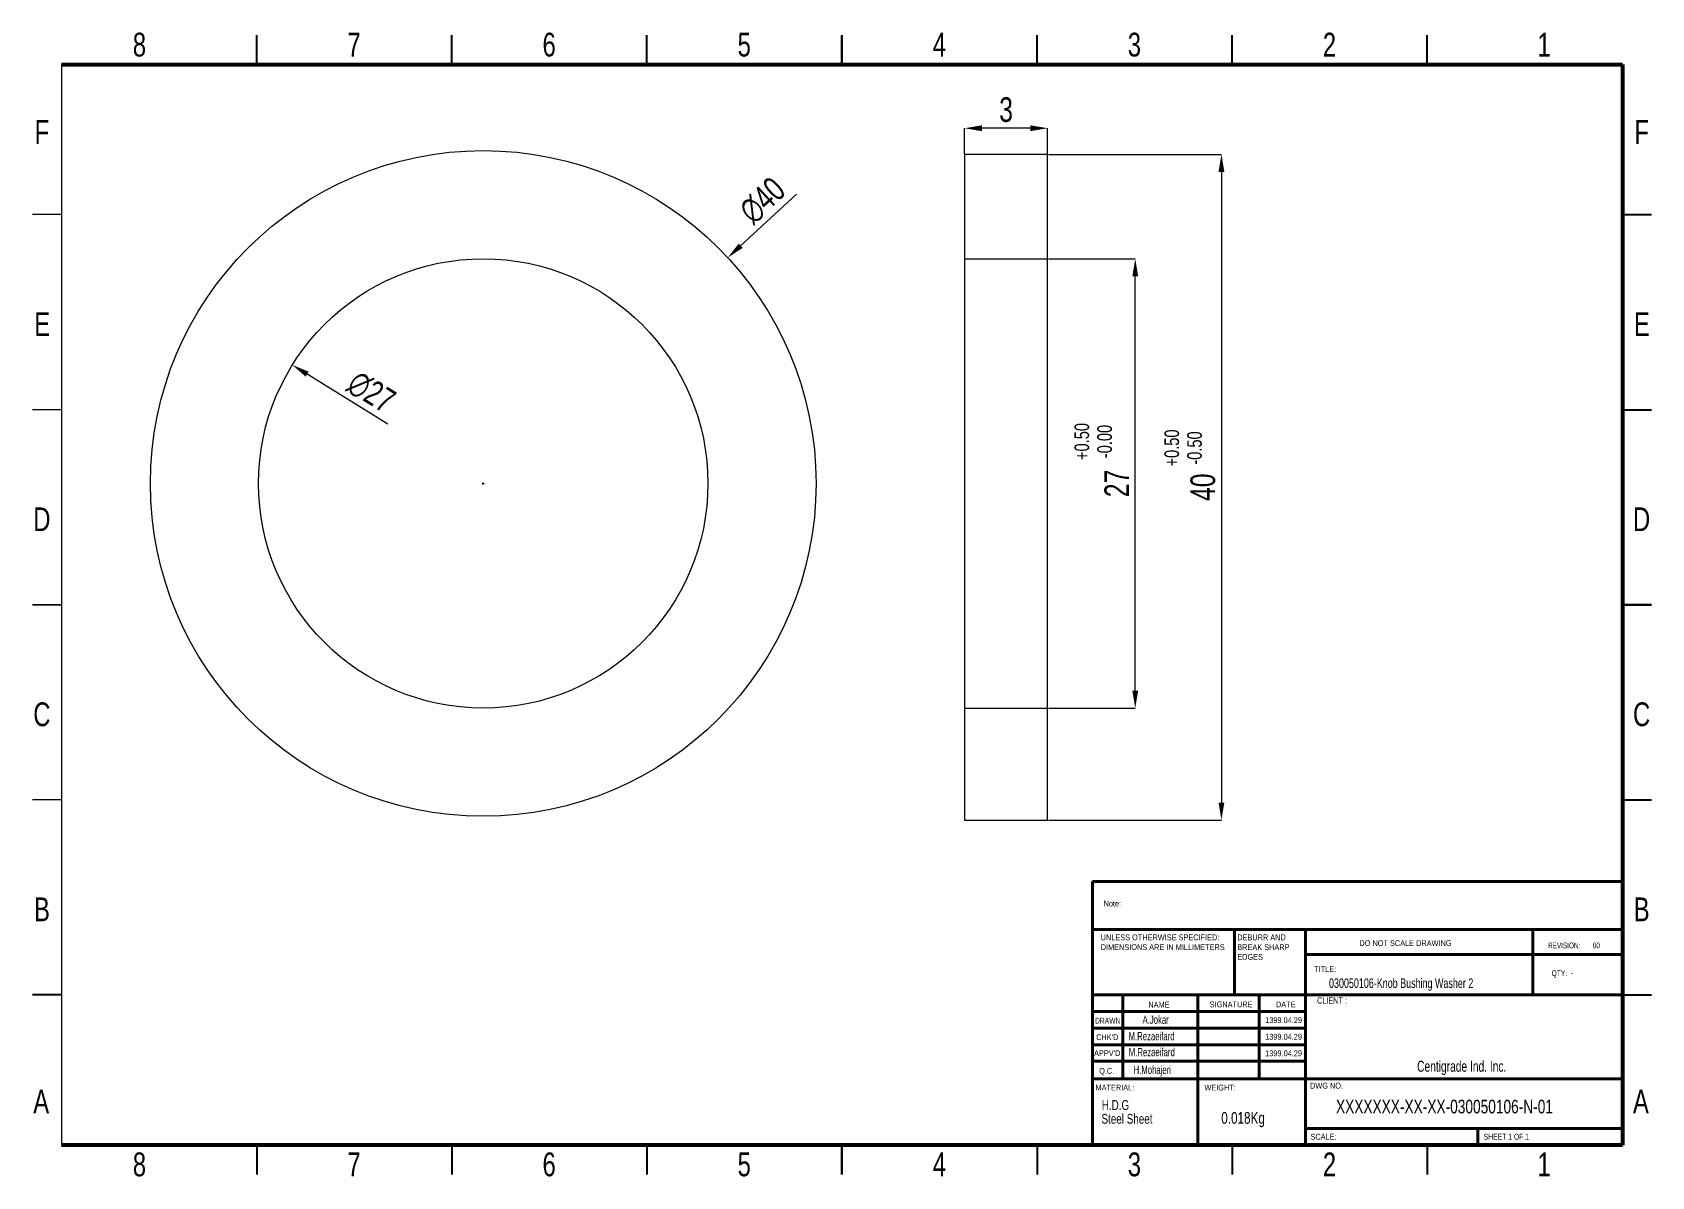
# Model space of a CAD drawing. Header units: millimetres. Extents: x 984.4 to 1081.7, y 511.1 to 579.9.
import ezdxf

# ---------------------------------------------------------------- set-up
doc = ezdxf.new("R2010")
doc.units = ezdxf.units.MM
doc.linetypes.add('ACAD_ISO03W100', pattern=[30, 12, -18])
doc.styles.add('SLDTEXTSTYLE0', font='TXT', dxfattribs={"width": 0.75})
doc.styles.add('SLDTEXTSTYLE1', font='TXT', dxfattribs={"width": 0.686449})
doc.styles.add('SLDTEXTSTYLE2', font='TXT', dxfattribs={"width": 0.652778})
doc.styles.add('SLDTEXTSTYLE3', font='TXT', dxfattribs={"width": 0.692308})
doc.styles.add('SLDTEXTSTYLE4', font='TXT', dxfattribs={"width": 0.7})
doc.styles.add('SLDTEXTSTYLE5', font='TXT', dxfattribs={"width": 0.678571})
doc.dimstyles.new('SLDDIMSTYLE30', dxfattribs={"dimscale": 0.7, "dimtxt": 2.116667, "dimasz": 1.5, "dimexe": 0, "dimexo": 0.0625, "dimgap": 0.529167, "dimtad": 1, "dimdec": 0, "dimrnd": 1e-09, "dimzin": 12, "dimdsep": 46, "dimtxsty": 'SLDTEXTSTYLE0', "dimcen": 0.09, "dimadec": 0, "dimazin": 3, "dimtfac": 1, "dimtdec": 0, "dimtofl": 0, "dimtmove": 0, "dimatfit": 3, "dimfxl": 1, "dimfrac": 2, "dimtolj": 1, "dimtzin": 12, "dimarcsym": 0})

# ---------------------------------------------------------------- blocks, each defined once
blk = doc.blocks.new('SW_NOTE_62')
at = {"color": 0, "linetype": 'Continuous', "lineweight": 0, "char_height": 1.5, "attachment_point": 1, "style": 'SLDTEXTSTYLE0'}
for s, insert in [('UNLESS OTHERWISE SPECIFIED:', (0, 1.93)), ('DIMENSIONS ARE IN MILLIMETERS', (0, -0.57))]:
    blk.add_mtext(s, dxfattribs=dict(at, insert=insert))
blk = doc.blocks.new('SW_NOTE_63')
at = {"color": 0, "linetype": 'Continuous', "lineweight": 0, "char_height": 1.5, "attachment_point": 1, "style": 'SLDTEXTSTYLE0'}
for s, insert in [('DEBURR AND', (0, 1.93)), ('BREAK SHARP', (0, -0.57)), ('EDGES', (0, -3.07))]:
    blk.add_mtext(s, dxfattribs=dict(at, insert=insert))
blk = doc.blocks.new('*D3')
at = {"color": 0, "lineweight": -2, "transparency": 16777216}
for p, q in [((1030.313, 570.162), (1026.956, 567.063)), ((1011.428, 552.782), (1011.554, 552.782)), ((1011.491, 552.719), (1011.491, 552.845))]:
    blk.add_line(p, q, dxfattribs=at)
at = {"color": 0, "transparency": 16777216}
blk.add_solid([(1026.838, 567.191), (1027.075, 566.934), (1026.185, 566.35)], dxfattribs=at)
at = {"layer": 'Defpoints', "color": 0, "transparency": 16777216}
for p in [(1026.185, 566.35), (996.797, 539.214)]:
    blk.add_point(p, dxfattribs=at)
at = {"color": 0, "transparency": 16777216, "insert": (1028.267, 569.785), "char_height": 1.4817, "attachment_point": 5, "rotation": 42.71847, "style": 'SLDTEXTSTYLE0'}
blk.add_mtext('\\A1;∅40', dxfattribs=at)
blk = doc.blocks.new('*D4')
at = {"color": 0, "lineweight": -2, "transparency": 16777216}
blk.add_line((1005.75, 556.345), (1000.912, 559.347), dxfattribs=at)
at = {"color": 0, "transparency": 16777216}
blk.add_solid([(1001.005, 559.495), (1000.82, 559.198), (1000.02, 559.9)], dxfattribs=at)
at = {"layer": 'Defpoints', "color": 0, "transparency": 16777216}
for p in [(1000.02, 559.9), (1022.962, 545.664)]:
    blk.add_point(p, dxfattribs=at)
at = {"color": 0, "transparency": 16777216, "insert": (1004.762, 558.266), "char_height": 1.4817, "attachment_point": 5, "rotation": 328.17884, "style": 'SLDTEXTSTYLE0'}
blk.add_mtext('\\A1;∅27', dxfattribs=at)
blk = doc.blocks.new('*D5')
at = {"color": 0, "lineweight": -2, "transparency": 16777216}
for p, q in [((1045.45, 572.554), (1055.849, 572.554)), ((1055.849, 571.504), (1055.849, 533.604)), ((1045.45, 532.554), (1055.849, 532.554))]:
    blk.add_line(p, q, dxfattribs=at)
at = {"color": 0, "transparency": 16777216}
for points in [[(1055.674, 571.504), (1056.024, 571.504), (1055.849, 572.554)], [(1055.674, 533.604), (1056.024, 533.604), (1055.849, 532.554)]]:
    blk.add_solid(points, dxfattribs=at)
at = {"layer": 'Defpoints', "color": 0, "transparency": 16777216}
for p in [(1045.406, 572.554), (1045.406, 532.554), (1055.849, 532.554)]:
    blk.add_point(p, dxfattribs=at)
at = {"color": 0, "transparency": 16777216, "insert": (1054.737, 552.554), "char_height": 1.4817, "attachment_point": 5, "rotation": 90, "style": 'SLDTEXTSTYLE0'}
blk.add_mtext('\\A1;40', dxfattribs=at)
blk = doc.blocks.new('*D6')
at = {"color": 0, "lineweight": -2, "transparency": 16777216}
for p, q in [((1045.45, 566.282), (1050.669, 566.282)), ((1050.669, 540.332), (1050.669, 565.232)), ((1045.45, 539.282), (1050.669, 539.282))]:
    blk.add_line(p, q, dxfattribs=at)
at = {"color": 0, "transparency": 16777216}
for points in [[(1050.494, 565.232), (1050.844, 565.232), (1050.669, 566.282)], [(1050.494, 540.332), (1050.844, 540.332), (1050.669, 539.282)]]:
    blk.add_solid(points, dxfattribs=at)
at = {"layer": 'Defpoints', "color": 0, "transparency": 16777216}
for p in [(1045.406, 566.282), (1050.669, 566.282), (1045.406, 539.282)]:
    blk.add_point(p, dxfattribs=at)
at = {"color": 0, "transparency": 16777216, "insert": (1049.558, 552.782), "char_height": 1.4817, "attachment_point": 5, "rotation": 90, "style": 'SLDTEXTSTYLE0'}
blk.add_mtext('\\A1;27', dxfattribs=at)
blk = doc.blocks.new('*D7')
at = {"color": 0, "lineweight": -2, "transparency": 16777216}
for p, q in [((1040.406, 572.597), (1040.406, 574.125)), ((1044.356, 574.125), (1041.456, 574.125)), ((1045.406, 572.597), (1045.406, 574.125))]:
    blk.add_line(p, q, dxfattribs=at)
at = {"color": 0, "transparency": 16777216}
for points in [[(1041.456, 574.3), (1041.456, 573.95), (1040.406, 574.125)], [(1044.356, 574.3), (1044.356, 573.95), (1045.406, 574.125)]]:
    blk.add_solid(points, dxfattribs=at)
at = {"layer": 'Defpoints', "color": 0, "transparency": 16777216}
for p in [(1040.406, 574.125), (1040.406, 572.554), (1045.406, 572.554)]:
    blk.add_point(p, dxfattribs=at)
at = {"color": 0, "transparency": 16777216, "insert": (1042.906, 575.236), "char_height": 1.4817, "attachment_point": 5, "style": 'SLDTEXTSTYLE0'}
blk.add_mtext('\\A1;3', dxfattribs=at)

msp = doc.modelspace()

# ---------------------------------------------------------------- linework, layer by layer
at = {"linetype": 'Continuous', "lineweight": 35}
for p, q in [((997.882, 577.962), (997.882, 579.72)), ((1009.604, 577.962), (1009.604, 579.72)), ((1021.326, 577.962), (1021.326, 579.72)), ((1033.048, 579.72), (1033.048, 577.962)), ((1033.048, 577.962), (1033.048, 579.72)), ((1044.771, 577.962), (1044.771, 579.72)), ((1056.493, 577.962), (1056.493, 579.72)), ((1068.215, 577.962), (1068.215, 579.72)), ((1079.938, 568.935), (1081.696, 568.935)), ((1079.938, 557.213), (1081.696, 557.213)), ((1081.696, 545.491), (1079.938, 545.491)), ((1079.938, 545.491), (1081.696, 545.491)), ((1079.938, 533.769), (1081.696, 533.769)), ((986.159, 522.046), (984.401, 522.046)), ((1079.938, 522.046), (1081.696, 522.046)), ((997.882, 513.02), (997.882, 511.262)), ((1009.604, 513.02), (1009.604, 511.262)), ((1021.326, 513.02), (1021.326, 511.262)), ((1033.048, 511.262), (1033.048, 513.02)), ((1033.048, 513.02), (1033.048, 511.262)), ((1044.771, 513.02), (1044.771, 511.262)), ((1056.493, 513.02), (1056.493, 511.262)), ((1068.215, 513.02), (1068.215, 511.262))]:
    msp.add_line(p, q, dxfattribs=at)
at = {"linetype": 'Continuous', "lineweight": 70}
for p, q in [((986.159, 577.962), (1079.938, 577.962)), ((1079.938, 577.962), (1079.938, 513.02)), ((1079.938, 513.02), (986.159, 513.02))]:
    msp.add_line(p, q, dxfattribs=at)
at = {"lineweight": 20}
msp.add_line((986.159, 577.962), (986.159, 513.02), dxfattribs=at)
at = {"linetype": 'Continuous', "lineweight": 20}
for p, q in [((986.159, 568.935), (984.401, 568.935)), ((986.159, 557.213), (984.401, 557.213)), ((984.401, 545.491), (986.159, 545.491)), ((986.159, 545.491), (984.401, 545.491)), ((986.159, 533.769), (984.401, 533.769))]:
    msp.add_line(p, q, dxfattribs=at)
at = {"linetype": 'ACAD_ISO03W100'}
for p, q in [((1040.406, 566.282), (1045.406, 566.282)), ((1040.406, 539.282), (1045.406, 539.282))]:
    msp.add_line(p, q, dxfattribs=at)
at = {"linetype": 'Continuous', "lineweight": 50}
for p, q in [((1048.1, 528.868), (1079.938, 528.868)), ((1048.1, 528.868), (1048.1, 525.973)), ((1048.1, 525.973), (1079.938, 525.973)), ((1048.1, 525.973), (1048.1, 513.079)), ((1056.634, 525.973), (1056.634, 522.046)), ((1060.901, 525.973), (1060.901, 513.02)), ((1074.566, 522.046), (1074.566, 525.973)), ((1079.938, 524.479), (1060.901, 524.479)), ((1079.938, 522.046), (1048.1, 522.046)), ((1049.929, 522.046), (1049.929, 517.006)), ((1054.428, 522.046), (1054.428, 513.079)), ((1058.112, 522.046), (1058.112, 517.006)), ((1060.901, 513.079), (1060.901, 522.046)), ((1060.901, 521.05), (1048.1, 521.05)), ((1060.901, 520.054), (1048.1, 520.054)), ((1060.901, 519.057), (1048.1, 519.057)), ((1060.901, 518.061), (1048.1, 518.061)), ((1050.538, 517.006), (1048.1, 517.006)), ((1050.538, 517.006), (1079.938, 517.006)), ((1060.901, 514.017), (1079.938, 514.017)), ((1071.263, 513.02), (1071.263, 514.017))]:
    msp.add_line(p, q, dxfattribs=at)
msp.add_lwpolyline([(1045.406, 532.554), (1045.406, 572.554), (1040.406, 572.554), (1040.406, 532.554)], close=True)
for radius in [20, 13.5]:
    msp.add_circle((1011.491, 552.782), radius)

# ---------------------------------------------------------------- block references
at = {"linetype": 'Continuous', "lineweight": 0, "xscale": 0.2344455229126483, "yscale": 0.2344455229126483, "zscale": 0.2344455229126483}
for name, p in [('SW_NOTE_62', (1048.594, 525.228)), ('SW_NOTE_63', (1056.8, 525.228))]:
    msp.add_blockref(name, p, dxfattribs=at)

# ---------------------------------------------------------------- texts
at = {"linetype": 'Continuous', "lineweight": 0}
for s, insert, char_height, attachment_point, style in [('8', (990.834, 579.864), 1.429, 2, 'SLDTEXTSTYLE0'), ('6', (1015.451, 579.864), 1.429, 2, 'SLDTEXTSTYLE0'), ('3', (1050.618, 579.864), 1.429, 2, 'SLDTEXTSTYLE0'), ('2', (1062.34, 579.864), 1.429, 2, 'SLDTEXTSTYLE0'), ('7', (1003.728, 579.864), 1.429, 2, 'SLDTEXTSTYLE0'), ('5', (1027.173, 579.864), 1.429, 2, 'SLDTEXTSTYLE0'), ('4', (1038.895, 579.864), 1.429, 2, 'SLDTEXTSTYLE0'), ('1', (1075.234, 579.864), 1.429, 2, 'SLDTEXTSTYLE0'), ('F', (984.972, 574.615), 1.429, 2, 'SLDTEXTSTYLE0'), ('F', (1081.095, 574.615), 1.429, 2, 'SLDTEXTSTYLE0'), ('E', (1081.112, 563.069), 1.429, 2, 'SLDTEXTSTYLE0'), ('D', (1081.093, 551.346), 1.429, 2, 'SLDTEXTSTYLE0'), ('C', (1081.095, 539.624), 1.429, 2, 'SLDTEXTSTYLE0'), ('Note:', (1048.764, 527.712), 0.3517, 1, 'SLDTEXTSTYLE0'), ('B', (1081.099, 527.902), 1.429, 2, 'SLDTEXTSTYLE0'), ('DO NOT SCALE DRAWING', (1064.139, 525.336), 0.35167, 1, 'SLDTEXTSTYLE0'), ('REVISION:       00', (1075.473, 525.196), 0.35167, 1, 'SLDTEXTSTYLE2'), ('TITLE:', (1061.419, 523.773), 0.3517, 1, 'SLDTEXTSTYLE0'), ('QTY:  -', (1075.688, 523.532), 0.3517, 1, 'SLDTEXTSTYLE5'), ('030050106-Knob Bushing Washer 2', (1062.312, 523.041), 0.57439, 1, 'SLDTEXTSTYLE4'), ('NAME', (1051.458, 521.636), 0.3517, 1, 'SLDTEXTSTYLE0'), ('SIGNATURE', (1055.141, 521.651), 0.3517, 1, 'SLDTEXTSTYLE0'), ('DATE', (1059.123, 521.651), 0.3517, 1, 'SLDTEXTSTYLE0'), ('CLIENT :', (1061.594, 521.902), 0.3722, 1, 'SLDTEXTSTYLE4'), ('DRAWN', (1048.251, 520.671), 0.3517, 1, 'SLDTEXTSTYLE1'), ('A.Jokar', (1051.109, 520.808), 0.4962, 1, 'SLDTEXTSTYLE4'), ('1399.04.29', (1058.478, 520.706), 0.3517, 1, 'SLDTEXTSTYLE0'), ("CHK'D", (1048.32, 519.681), 0.3517, 1, 'SLDTEXTSTYLE0'), ('M.Rezaeifard', (1050.27, 519.818), 0.49624, 1, 'SLDTEXTSTYLE4'), ('1399.04.29', (1058.478, 519.709), 0.3517, 1, 'SLDTEXTSTYLE0'), ("APPV'D", (1048.194, 518.721), 0.3517, 1, 'SLDTEXTSTYLE0'), ('M.Rezaeifard', (1050.281, 518.858), 0.49624, 1, 'SLDTEXTSTYLE4'), ('1399.04.29', (1058.478, 518.713), 0.3517, 1, 'SLDTEXTSTYLE0'), ('Q.C.', (1048.502, 517.657), 0.3517, 1, 'SLDTEXTSTYLE0'), ('H.Mohajeri', (1050.57, 517.794), 0.4962, 1, 'SLDTEXTSTYLE4'), ('Centigrade Ind. Inc.', (1067.606, 518.087), 0.65645, 1, 'SLDTEXTSTYLE4'), ('MATERIAL:', (1048.282, 516.655), 0.3517, 1, 'SLDTEXTSTYLE0'), ('WEIGHT:', (1054.827, 516.655), 0.3513, 1, 'SLDTEXTSTYLE0'), ('DWG NO.', (1061.171, 516.768), 0.3517, 1, 'SLDTEXTSTYLE0'), ('A', (984.93, 516.355), 1.429, 2, 'SLDTEXTSTYLE0'), ('XXXXXXX-XX-XX-030050106-N-01', (1062.731, 515.749), 0.82056, 1, 'SLDTEXTSTYLE0'), ('A', (1081.053, 516.355), 1.429, 2, 'SLDTEXTSTYLE0'), ('0.018Kg', (1055.836, 515.007), 0.7027, 1, 'SLDTEXTSTYLE0'), ('SCALE:', (1061.199, 513.7), 0.3517, 1, 'SLDTEXTSTYLE0'), ('SHEET 1 OF 1', (1071.61, 513.7), 0.35167, 1, 'SLDTEXTSTYLE3'), ('8', (990.834, 512.578), 1.429, 2, 'SLDTEXTSTYLE0'), ('7', (1003.728, 512.578), 1.429, 2, 'SLDTEXTSTYLE0'), ('6', (1015.451, 512.578), 1.429, 2, 'SLDTEXTSTYLE0'), ('5', (1027.173, 512.578), 1.429, 2, 'SLDTEXTSTYLE0'), ('4', (1038.895, 512.578), 1.429, 2, 'SLDTEXTSTYLE0'), ('3', (1050.618, 512.578), 1.429, 2, 'SLDTEXTSTYLE0'), ('2', (1062.34, 512.578), 1.429, 2, 'SLDTEXTSTYLE0'), ('1', (1075.234, 512.578), 1.429, 2, 'SLDTEXTSTYLE0')]:
    msp.add_mtext(s, dxfattribs=dict(at, insert=insert, char_height=char_height, attachment_point=attachment_point, style=style))
at = {"linetype": 'Continuous', "lineweight": 20, "char_height": 1.429, "attachment_point": 2, "style": 'SLDTEXTSTYLE0'}
for s, insert in [('E', (984.99, 563.069)), ('D', (984.971, 551.346)), ('C', (984.972, 539.624)), ('B', (984.976, 527.902))]:
    msp.add_mtext(s, dxfattribs=dict(at, insert=insert))
at = {"color": 7, "linetype": 'Continuous', "lineweight": 18, "char_height": 0.8764, "attachment_point": 2, "rotation": 90, "style": 'SLDTEXTSTYLE0'}
for s, insert in [('\\A1;+0.50', (1047.018, 555.301)), ('\\A1;-0.00', (1048.386, 555.301)), ('\\A1;+0.50', (1052.423, 554.911)), ('\\A1;-0.50', (1053.791, 554.911))]:
    msp.add_mtext(s, dxfattribs=dict(at, insert=insert))
at = {"color": 7, "linetype": 'Continuous', "lineweight": 0, "attachment_point": 1, "style": 'SLDTEXTSTYLE0'}
for s, insert, char_height in [('H.D.G', (1048.657, 515.725), 0.5915), ('Steel Sheet', (1048.64, 514.898), 0.59146)]:
    msp.add_mtext(s, dxfattribs=dict(at, insert=insert, char_height=char_height))

# ---------------------------------------------------------------- dimensions: what is measured, and where the dimension line sits
dim = msp.add_linear_dim(base=(1040.406, 574.125), p1=(1045.406, 572.554), p2=(1040.406, 572.554), text='3', dimstyle='SLDDIMSTYLE30')
dim.commit()
dim.dimension.update_dxf_attribs({"geometry": '*D7', "text_midpoint": (1042.906, 575.236)})
for base, p1, p2, picture, middle in [((1055.849, 532.554), (1045.406, 572.554), (1045.406, 532.554), '*D5', (1055.849, 552.554)), ((1050.669, 566.282), (1045.406, 539.282), (1045.406, 566.282), '*D6', (1050.669, 552.782))]:
    dim = msp.add_linear_dim(base=base, p1=p1, p2=p2, angle=90, dimstyle='SLDDIMSTYLE30')
    dim.commit()
    dim.dimension.update_dxf_attribs({"geometry": picture, "text_midpoint": middle, "dimtype": 160})
dim = msp.add_diameter_dim_2p(p1=(996.797, 539.214), p2=(1026.185, 566.35), dimstyle='SLDDIMSTYLE30')
dim.commit()
dim.dimension.update_dxf_attribs({"geometry": '*D3', "text_midpoint": (1028.267, 569.785)})
dim = msp.add_diameter_dim_2p(p1=(1022.962, 545.664), p2=(1000.02, 559.9), dimstyle='SLDDIMSTYLE30')
dim.commit()
dim.dimension.update_dxf_attribs({"geometry": '*D4', "text_midpoint": (1004.176, 557.322), "dimtype": 163})

doc.saveas('drawing.dxf')
